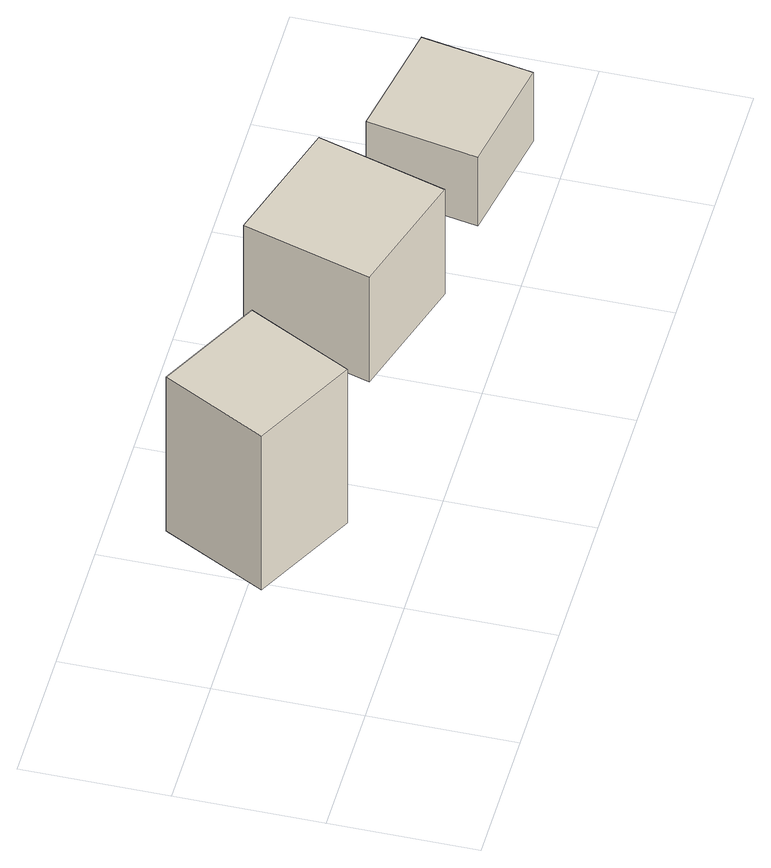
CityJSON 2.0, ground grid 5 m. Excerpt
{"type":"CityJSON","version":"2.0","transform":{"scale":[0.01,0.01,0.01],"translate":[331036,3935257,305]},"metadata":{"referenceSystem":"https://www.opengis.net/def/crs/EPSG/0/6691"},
"CityObjects":{
"building1":{"type":"Building","attributes":{"measuredHeight":11.8,"BuildingIDAttribute.prefecture":"14","BuildingIDAttribute.city":"14151","BuildingDetailAttribute.surveyYear":2015,"BuildingLandSlideRiskAttribute.description":"1","BuildingLandSlideRiskAttribute.areaType":"1"},"geometry":[{"type":"Solid","lod":"1","boundaries":[[[[0,1,2,3]],[[2,4,5,3]],[[1,6,4,2]],[[0,7,6,1]],[[3,5,7,0]],[[4,6,7,5]]]]}]},
"building2":{"type":"Building","attributes":{"measuredHeight":5.6,"BuildingIDAttribute.prefecture":"14","BuildingIDAttribute.city":"14151","BuildingDetailAttribute.surveyYear":2015,"BuildingLandSlideRiskAttribute.description":"1","BuildingLandSlideRiskAttribute.areaType":"1"},"geometry":[{"type":"Solid","lod":"1","boundaries":[[[[8,9,10,11]],[[10,12,13,11]],[[9,14,12,10]],[[8,15,14,9]],[[11,13,15,8]],[[12,14,15,13]]]]}]},
"building3":{"type":"Building","attributes":{"BuildingIDAttribute.prefecture":"14","BuildingIDAttribute.city":"14151","BuildingDetailAttribute.surveyYear":2015,"BuildingLandSlideRiskAttribute.description":"1","BuildingLandSlideRiskAttribute.areaType":"1"},"geometry":[{"type":"Solid","lod":"1","boundaries":[[[[16,17,18,19]],[[18,20,21,19]],[[17,22,20,18]],[[16,23,22,17]],[[19,21,23,16]],[[20,22,23,21]]]]}]}
},
"vertices":[
[235,704,438],[594,517,438],[408,161,438],[49,349,438],[408,161,1108],[49,349,1108],[594,517,1108],[235,704,1108],
[2041,666,16],[1909,225,16],[1466,357,16],[1598,798,16],[1466,357,471],[1598,798,471],[1909,225,471],[2041,666,471],
[2594,474,135],[2526,94,135],[2112,169,135],[2182,549,135],[2112,169,435],[2182,549,435],[2526,94,435],[2594,474,435]
]}
